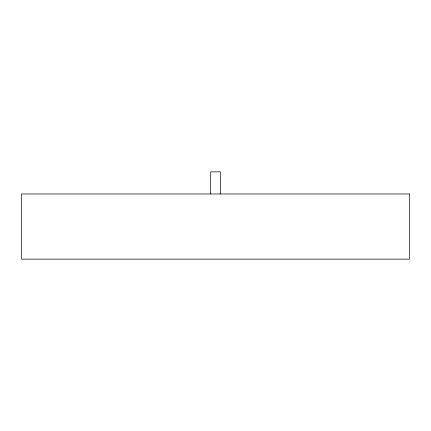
<?xml version="1.0" encoding="UTF-8"?>
<svg xmlns="http://www.w3.org/2000/svg" width="431" height="431" viewBox="0 0 431 431"><rect width="100%" height="100%" fill="white"/><g stroke="black" fill="none" stroke-linecap="round" stroke-linejoin="round"><path stroke-width="0.65" d="M220.349 193.977L220.349 171.861L210.651 171.861L210.651 193.977M409.45 193.972L21.55 193.972L21.55 259.139L409.45 259.139L409.45 193.972"/></g></svg>
